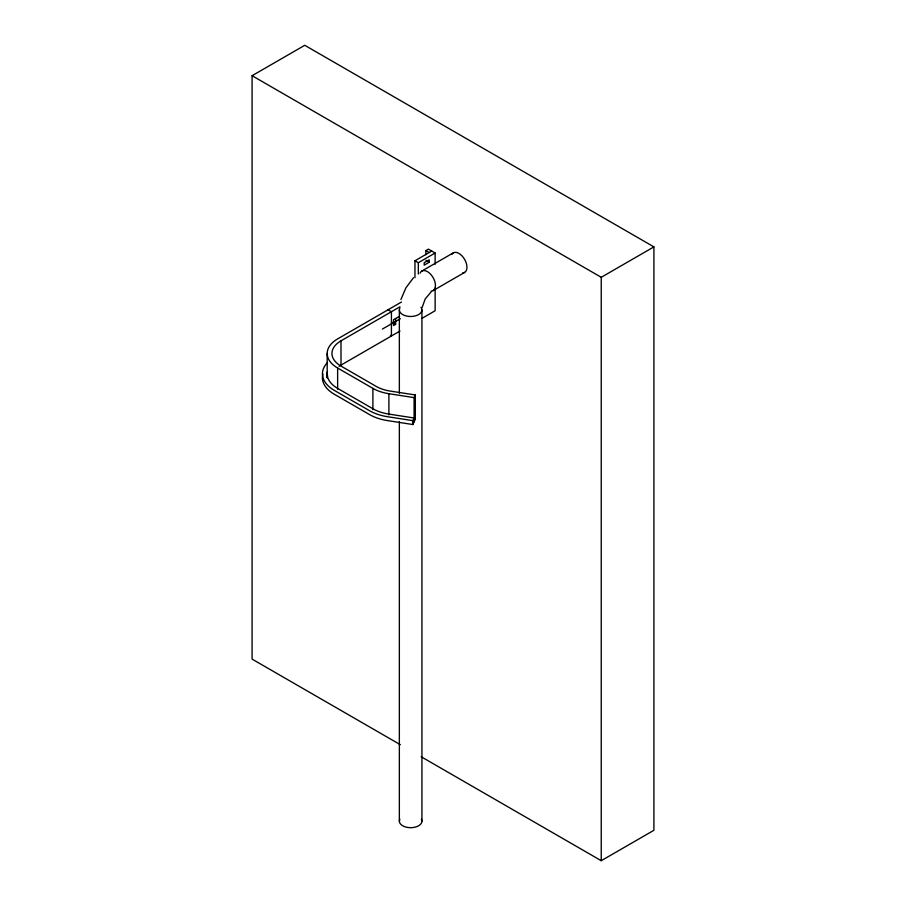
<?xml version="1.0" encoding="UTF-8"?>
<svg xmlns="http://www.w3.org/2000/svg" width="906" height="906" viewBox="0 0 906 906"><rect width="100%" height="100%" fill="white"/><g stroke="black" fill="none" stroke-linecap="round" stroke-linejoin="round"><path stroke-width="1.36" d="M327.179 353.465L327.179 377.723L327.372 375.594M327.179 377.723L327.564 375.616M422.117 307.508L425.208 298.957L431.063 292.015M400.928 299.512L405.922 287.825L413.544 277.655M412.524 421.63L414.099 421.879L414.099 397.609L415.333 394.959L390.112 391.052A30.906 17.848 0 0 1 376.262 386.443L340.996 366.081A30.906 17.848 0 0 1 340.996 340.837L399.976 306.783M322.91 374.121A40.419 23.33 0 0 0 334.269 394.223L369.535 414.586A40.419 23.33 0 0 0 387.655 420.622L412.864 424.529L412.864 420.644L414.099 417.994L388.889 414.087A35.662 20.589 0 0 1 372.898 408.765L337.632 388.402A35.662 20.589 0 0 1 327.372 371.72M412.864 424.529L415.333 419.218L415.333 394.959M400.327 744.698L252.095 659.115L252.095 75.708L304.756 45.3L653.905 246.885L653.905 830.292L601.244 860.7L421.154 756.725M425.888 254.722L425.888 250.577L428.402 249.127L435.129 253.012L435.129 264.28M414.959 277.678L414.959 260.769L431.766 251.064M414.959 260.769L418.323 262.717L435.129 253.012M429.24 262.23L424.201 265.141L424.201 262.717L429.24 259.807L429.24 262.23L425.888 260.282M421.811 271.064L453.328 252.865M401.505 302.015L337.632 338.901A35.662 20.589 0 0 0 337.632 368.017L337.632 389.252M433.102 290.622L464.619 272.423M399.546 316.251L393.521 319.739L393.521 325.56L395.628 324.348L395.628 318.516M382.389 329.071L400.35 318.697M339.116 366.296A30.906 17.848 0 0 1 340.996 365.107L399.976 331.052M421.924 318.38L435.129 310.758L435.129 288.221M252.095 75.708L601.244 277.293L653.905 246.885M337.632 368.017L372.898 388.38A35.662 20.589 0 0 0 388.889 393.714L414.099 397.609M413.759 418.98L415.333 419.218M412.864 420.644L387.655 416.737A40.419 23.33 0 0 1 369.535 410.701L334.269 390.339A40.419 23.33 0 0 1 327.485 362.547M425.888 250.577L429.24 252.525M388.062 309.784L391.426 311.721L391.426 335.99L390.373 335.379M392.264 322.4L395.628 324.348M601.244 277.293L601.244 860.7M421.936 309.965L421.936 821.176M418.323 262.717L418.323 273.986M399.353 309.965L399.353 393.283M399.353 421.528L399.353 821.176M388.889 393.714L388.889 414.937M372.898 388.38L372.898 409.614M340.996 340.837L340.996 365.107M420.033 273.17A11.291 6.523 60 0 1 432.808 277.1A11.291 6.523 60 0 1 431.12 291.154M451.879 254.314A11.291 6.523 60 0 1 464.619 259.388A11.291 6.523 60 0 1 462.638 272.955M421.007 307.372A11.291 6.523 0 0 1 411.211 316.477A11.291 6.523 0 0 1 399.886 307.983M421.403 819.194A11.291 6.523 0 0 1 410.645 827.688A11.291 6.523 0 0 1 399.886 819.194"/></g></svg>
